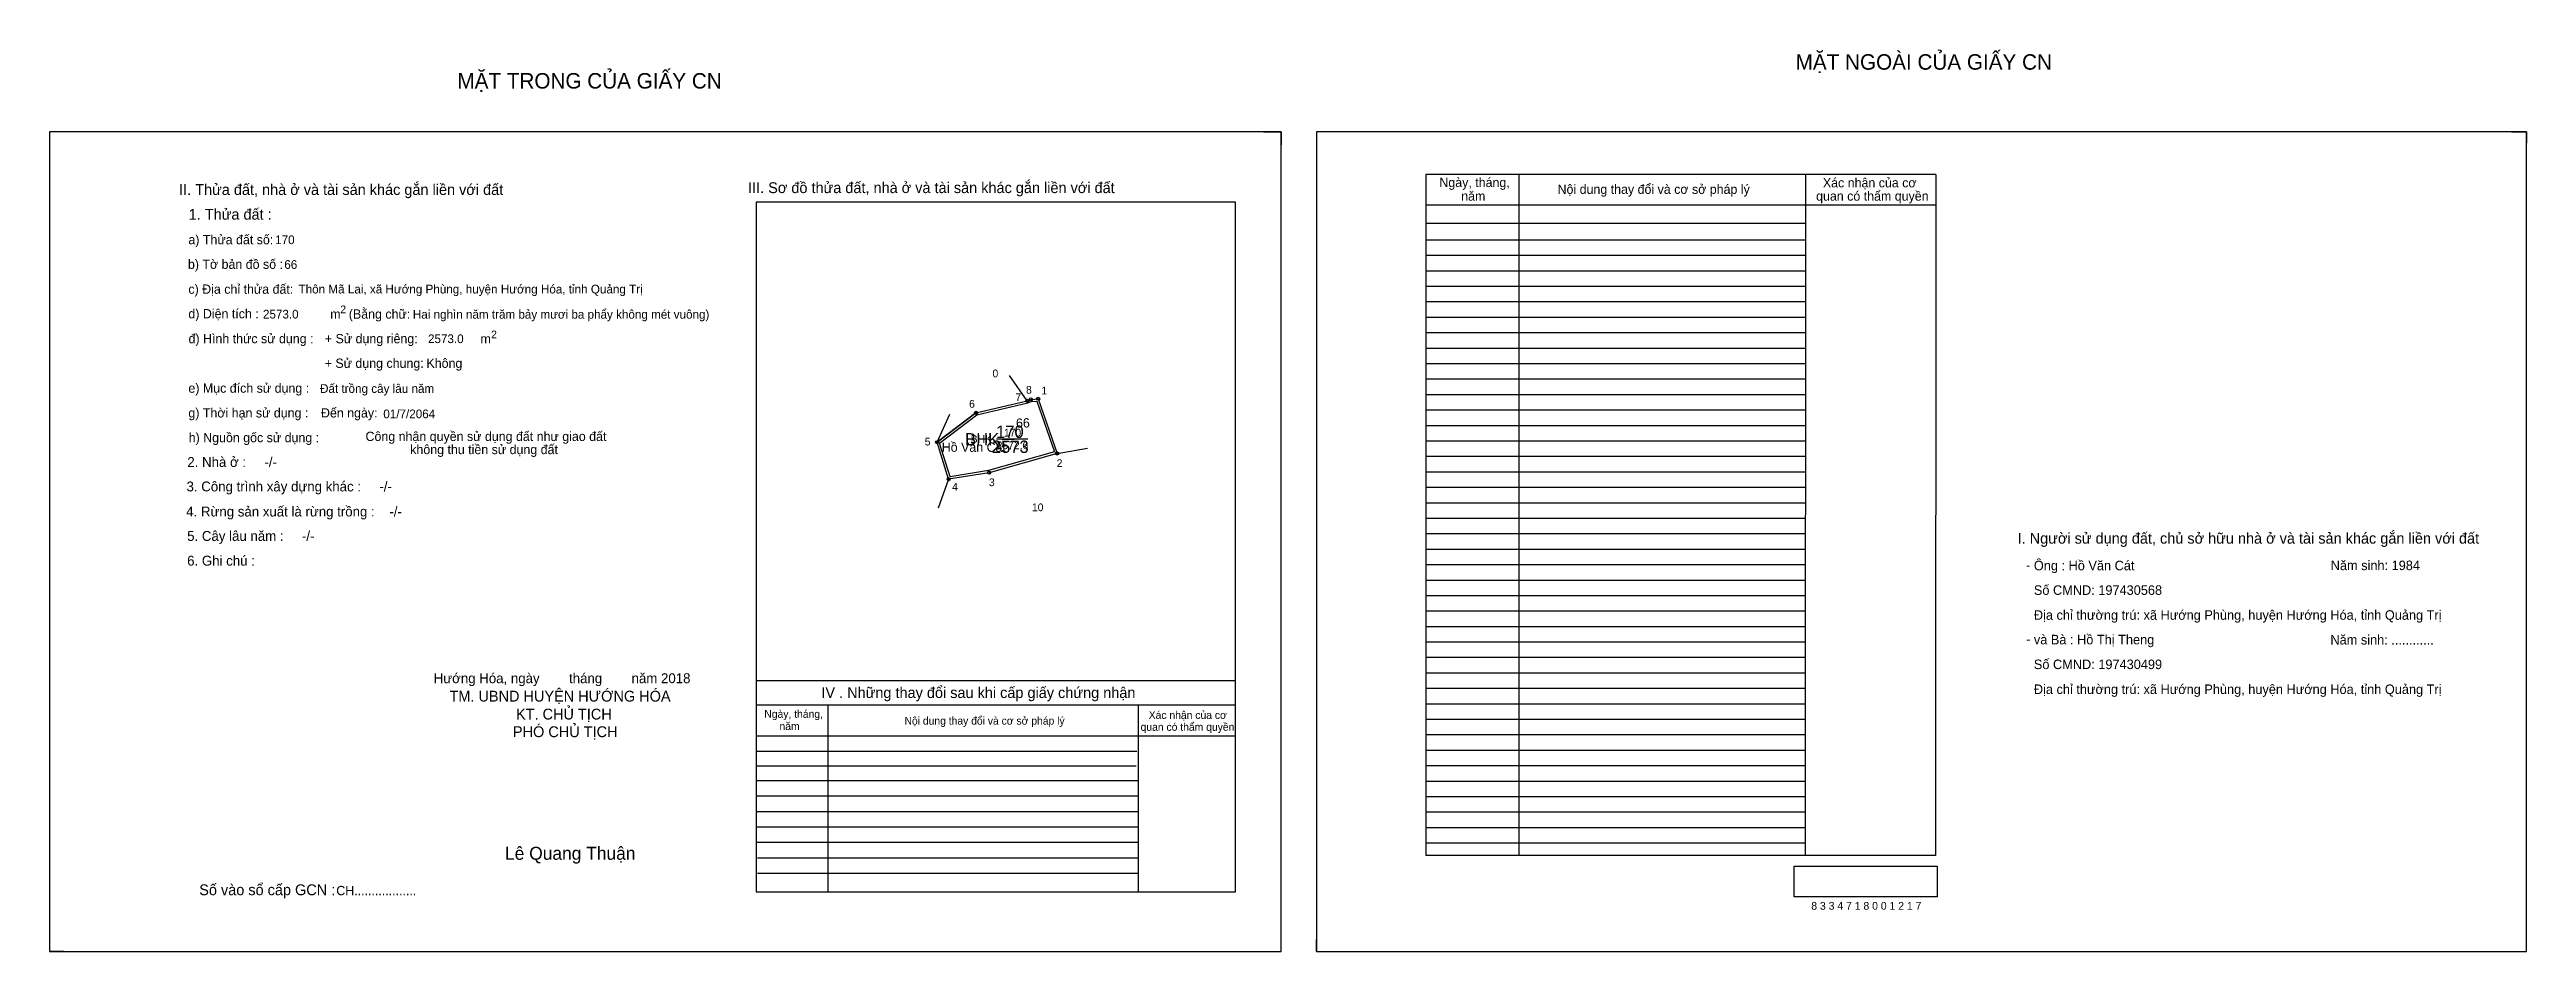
# Model space of a CAD drawing. Extents: x 532884 to 536391, y 1846688 to 1847272.
# Drawn here: x 534790 to 536391, y 1846688 to 1847272 of the extents above.
import ezdxf

# ---------------------------------------------------------------- set-up
doc = ezdxf.new("R2010")
doc.units = 0
for name, color, linetype in [('Default', 7, 'Continuous'), ('Level 10', 7, 'Continuous'), ('Level 11', 7, 'Continuous'), ('Level 13', 7, 'Continuous'), ('Level 2', 7, 'Continuous'), ('Level 27', 7, 'Continuous'), ('Level 3', 7, 'Continuous'), ('Level 36', 7, 'Continuous'), ('Level 4', 7, 'Continuous'), ('Level 5', 7, 'Continuous'), ('Level 55', 7, 'Continuous'), ('Level 6', 7, 'Continuous'), ('Level 7', 7, 'Continuous'), ('Level 8', 7, 'Continuous'), ('Level 9', 7, 'Continuous')]:
    doc.layers.add(name, color=color, linetype=linetype)

msp = doc.modelspace()

# ---------------------------------------------------------------- linework, layer by layer
at = {"layer": 'Level 10'}
for p, q in [((535574.8, 1847218.3), (535586.2, 1847218.3)), ((535586.2, 1847218.3), (535586.2, 1847209.9)), ((536381.6, 1847218.3), (536391.2, 1847218.3)), ((536391.2, 1847218.3), (536391.2, 1847210.9)), ((535388.9, 1847036.6), (535363.8, 1847017.6)), ((535424.4, 1847045.3), (535429.1, 1847045.7)), ((534790, 1846696.1), (534790, 1846688.3)), ((535609, 1846688.3), (535609, 1846696.1)), ((534799.2, 1846688.3), (534790, 1846688.3)), ((535609, 1846688.3), (535616, 1846688.3))]:
    msp.add_line(p, q, dxfattribs=at)
for points in [[(534790, 1846688.3), (535586.2, 1846688.3), (535586.2, 1847218.3), (534790, 1847218.3)], [(535609, 1846688.3), (536391.2, 1846688.3), (536391.2, 1847218.3), (535609, 1847218.3)], [(535429.1, 1847045.7), (535441.4, 1847010.3), (535397.4, 1846997.9), (535371.2, 1846993.7), (535363.8, 1847017.6), (535388.9, 1847036.6), (535422.1, 1847044.4), (535424.4, 1847045.3)], [(535428.2, 1847044.2), (535439.6, 1847011.3), (535397.1, 1846999.3), (535372.2, 1846995.3), (535365.4, 1847017.1), (535389.5, 1847035.3), (535422.5, 1847043.1), (535424.7, 1847043.9)]]:
    msp.add_lwpolyline(points, close=True, dxfattribs=at)
at = {"layer": 'Level 11'}
for centre in [(535388.9, 1847036.6), (535422.1, 1847044.4), (535424.4, 1847045.3), (535429.1, 1847045.7), (535429.1, 1847045.7), (535363.8, 1847017.6), (535441.4, 1847010.3), (535371.2, 1846993.7), (535397.4, 1846997.9)]:
    msp.add_circle(centre, 1, dxfattribs=at)
at = {"layer": 'Level 27'}
for p, q in [((535422.1, 1847044.4), (535410.7, 1847060.8)), ((535363.8, 1847017.6), (535372.1, 1847035.8)), ((535441.4, 1847010.3), (535461.1, 1847013.7)), ((535371.2, 1846993.7), (535364.4, 1846974.9))]:
    msp.add_line(p, q, dxfattribs=at)
at = {"layer": 'Level 6'}
msp.add_lwpolyline([(535917.9, 1846743.4), (536010.3, 1846743.4), (536010.3, 1846723.6), (535917.9, 1846723.6)], close=True, dxfattribs=at)
at = {"layer": 'Level 7'}
for p, q in [((535925, 1847148.3), (535679.8, 1847148.3)), ((535925, 1847138.3), (535679.8, 1847138.3)), ((535925, 1847128.3), (535679.8, 1847128.3)), ((535925, 1847118.3), (535679.8, 1847118.3)), ((535925, 1847108.3), (535679.8, 1847108.3)), ((535925, 1847098.3), (535679.8, 1847098.3)), ((535925, 1847088.3), (535679.8, 1847088.3)), ((535925, 1847078.3), (535679.8, 1847078.3)), ((535925, 1847068.3), (535679.8, 1847068.3)), ((535925, 1847058.3), (535679.8, 1847058.3)), ((535925, 1847048.3), (535679.8, 1847048.3)), ((535925, 1847038.3), (535679.8, 1847038.3)), ((535405.8, 1847019.6), (535413.9, 1847019.6)), ((535925, 1847028.3), (535679.8, 1847028.3)), ((535925, 1847018.3), (535679.8, 1847018.3)), ((535925, 1847008.3), (535679.8, 1847008.3)), ((535925, 1846998.3), (535679.8, 1846998.3)), ((535925, 1846988.3), (535679.8, 1846988.3)), ((535925, 1846978.3), (535679.8, 1846978.3)), ((535925, 1846968.3), (535679.8, 1846968.3)), ((535925, 1846958.3), (535679.8, 1846958.3)), ((535925, 1846948.3), (535679.8, 1846948.3)), ((535925, 1846938.3), (535679.8, 1846938.3)), ((535925, 1846928.3), (535679.8, 1846928.3)), ((535925, 1846918.3), (535679.8, 1846918.3)), ((535925, 1846908.3), (535679.8, 1846908.3)), ((535925, 1846898.3), (535679.8, 1846898.3)), ((535925, 1846888.3), (535679.8, 1846888.3)), ((535925, 1846878.3), (535679.8, 1846878.3)), ((535925, 1846868.3), (535679.8, 1846868.3)), ((535925, 1846858.3), (535679.8, 1846858.3)), ((535925, 1846848.3), (535679.8, 1846848.3)), ((535925, 1846838.3), (535679.8, 1846838.3)), ((535925, 1846828.3), (535679.8, 1846828.3)), ((535493, 1846817.6), (535246.8, 1846817.6)), ((535492.5, 1846808.1), (535246.8, 1846808.1)), ((535925, 1846818.3), (535679.8, 1846818.3)), ((535925, 1846808.3), (535679.8, 1846808.3)), ((535493.8, 1846798.7), (535246.8, 1846798.7)), ((535925, 1846798.3), (535679.8, 1846798.3)), ((535493.8, 1846788.7), (535246.8, 1846788.7)), ((535493.8, 1846778.7), (535246.8, 1846778.7)), ((535925, 1846788.3), (535679.8, 1846788.3)), ((535925, 1846778.3), (535679.8, 1846778.3)), ((535493.8, 1846768.7), (535246.8, 1846768.7)), ((535925, 1846768.3), (535679.8, 1846768.3)), ((535493.8, 1846758.7), (535246.8, 1846758.7)), ((535493.8, 1846748.7), (535247.6, 1846748.7)), ((535925, 1846758.3), (535679.8, 1846758.3)), ((535493.8, 1846738.7), (535247.6, 1846738.7))]:
    msp.add_line(p, q, dxfattribs=at)
at = {"layer": 'Level 8'}
for p, q in [((536009.4, 1847190.8), (535679.8, 1847190.8)), ((535679.8, 1847190.8), (535679.8, 1846750.3)), ((535739.8, 1847190.8), (535739.8, 1846750.3)), ((535925.2, 1847190.6), (535925, 1846750.3)), ((536009.4, 1847190.8), (536009.2, 1846750.3)), ((535556.8, 1847172.9), (535246.8, 1847172.9)), ((535246.8, 1847172.9), (535246.8, 1846726.9)), ((535556.8, 1846726.9), (535556.8, 1847172.9)), ((536009.4, 1847170.8), (535679.8, 1847170.8)), ((535925, 1847159), (535679.8, 1847159)), ((535556.8, 1846863.3), (535246.8, 1846863.3)), ((535556.8, 1846847.6), (535246.8, 1846847.6)), ((535293.1, 1846847.6), (535293.1, 1846726.9)), ((535493.8, 1846847.6), (535493.8, 1846726.9)), ((535556.8, 1846827.6), (535246.8, 1846827.6)), ((536009.2, 1846750.3), (535679.8, 1846750.3)), ((535246.8, 1846726.9), (535556.8, 1846726.9))]:
    msp.add_line(p, q, dxfattribs=at)
at = {"layer": 'Level 9'}
msp.add_line((535402.3, 1847019.7), (535422.4, 1847019.7), dxfattribs=at)

# ---------------------------------------------------------------- texts
at = {"layer": 'Default'}
for s, p in [('e) Mục đích sử dụng :', (534879.8, 1847049.6)), ('g) Thời hạn sử dụng :', (534879.8, 1847033.6)), ('Đến ngày:', (534965.5, 1847033.6)), ('h) Nguồn gốc sử dụng :', (534880, 1847017.6)), ('Công nhận quyền sử dụng đất như giao đất', (534994.3, 1847018.4)), ('không thu tiền sử dụng đất', (535023.2, 1847009.9))]:
    msp.add_text(s, height=6, dxfattribs=at).set_placement(p)
at = {"layer": 'Level 13'}
for s, p in [('BHK', (535385.5, 1847017.2)), ('2572.6', (535402.3, 1847013.1)), ('170', (535407, 1847021.3))]:
    msp.add_text(s, height=5, dxfattribs=at).set_placement(p)
at = {"layer": 'Level 2'}
msp.add_text('Hồ Văn Cát', height=6, dxfattribs=at).set_placement((535366.8, 1847011.4))
at = {"layer": 'Level 3'}
msp.add_text('BHK ', height=8, dxfattribs=at).set_placement((535381.9, 1847015.5))
at = {"layer": 'Level 36'}
for s, p in [('0', (535399.6, 1847059.6)), ('10', (535425.1, 1846973))]:
    msp.add_text(s, height=5, dxfattribs=at).set_placement(p)
at = {"layer": 'Level 4'}
msp.add_text('170', height=8, dxfattribs=at).set_placement((535401.9, 1847020.4))
at = {"layer": 'Level 5'}
msp.add_text('2573', height=8, dxfattribs=at).set_placement((535399.2, 1847010.7))
at = {"layer": 'Level 55'}
for s, height, p in [('6', 0.8, (535388.6, 1847036.6)), ('0', 0.22, (535388.8, 1847036.4)), ('0', 0.22, (535388.8, 1847036.4)), ('7', 0.8, (535421.8, 1847044.4)), ('0', 0.22, (535422, 1847044.2)), ('0', 0.22, (535422, 1847044.2)), ('8', 0.8, (535424.1, 1847045.3)), ('1', 0.8, (535428.9, 1847045.7)), ('5', 0.8, (535363.5, 1847017.6)), ('0', 0.22, (535363.7, 1847017.4)), ('0', 0.22, (535363.7, 1847017.4)), ('2', 0.8, (535441.1, 1847010.3)), ('10', 0.22, (535441.2, 1847010.1)), ('10', 0.22, (535441.2, 1847010.1)), ('4', 0.8, (535370.9, 1846993.7)), ('10', 0.22, (535371, 1846993.5)), ('10', 0.22, (535371, 1846993.5)), ('3', 0.8, (535397.2, 1846997.9)), ('10', 0.22, (535397.3, 1846997.7)), ('10', 0.22, (535397.3, 1846997.7))]:
    msp.add_text(s, height=height, dxfattribs=at).set_placement(p)
at = {"layer": 'Level 6'}
for s, height, p in [('170', 5.63, (534935.9, 1847145.7)), ('66', 5.63, (534941.8, 1847129.7)), ('Thôn Mã Lai, xã Hướng Phùng, huyện Hướng Hóa, tỉnh Quảng Trị', 5.64, (534951, 1847113.8)), ('2573.0', 5.63, (534928, 1847097.6)), ('Hai nghìn năm trăm bảy mươi ba phẩy không mét vuông)', 5.632, (535024.9, 1847097.5)), ('2573.0', 5.63, (535034.7, 1847081.7)), ('Đất trồng cây lâu năm', 5.64, (534964.9, 1847049.5)), ('01/7/2064', 5.64, (535005.8, 1847033.1)), ('Ông : Hồ Văn Cát', 6.16, (536072.8, 1846934.8)), ('Năm sinh: 1984', 6.16, (536264.7, 1846934.9)), ('Số CMND: 197430568', 6.16, (536072.8, 1846918.9)), ('Địa chỉ thường trú: xã Hướng Phùng, huyện Hướng Hóa, tỉnh Quảng Trị', 6.16, (536072.8, 1846902.8)), ('và Bà : Hồ Thị Theng', 6.16, (536072.8, 1846886.9)), ('Năm sinh: ............', 6.16, (536264.5, 1846886.8)), ('Số CMND: 197430499', 6.16, (536072.8, 1846870.9)), ('Địa chỉ thường trú: xã Hướng Phùng, huyện Hướng Hóa, tỉnh Quảng Trị', 6.16, (536072.8, 1846854.8)), ('8 3 3 4 7 1 8 0 0 1 2 1 7', 5.04, (535928.9, 1846715.3))]:
    msp.add_text(s, height=height, dxfattribs=at).set_placement(p)
at = {"layer": 'Level 7'}
for s, height, p in [('MẶT TRONG CỦA GIẤY CN', 10, (535053.7, 1847246.3)), ('MẶT NGOÀI CỦA GIẤY CN', 10, (535918.8, 1847258.5)), ('II. Thửa đất, nhà ở và tài sản khác gắn liền với đất', 7, (534873.8, 1847177.5)), ('III. Sơ đồ thửa đất, nhà ở và tài sản khác gắn liền với đất', 7, (535241.6, 1847178.7)), ('Ngày, tháng,', 6, (535688.5, 1847182.6)), ('năm', 6, (535702.6, 1847173.8)), ('Nội dung thay đổi và cơ sở pháp lý', 6, (535764.9, 1847178.2)), (' quan có thẩm quyền', 6, (535929.8, 1847173.8)), ('Xác nhận của cơ', 6, (535936.4, 1847182.4)), ('1. Thửa đất :', 7, (534880, 1847161.5)), ('a) Thửa đất số:', 6, (534879.8, 1847145.6)), ('b) Tờ bản đồ số :', 6, (534879.5, 1847129.7)), ('c) Địa chỉ thửa đất:', 6, (534879.8, 1847113.6)), ('d) Diện tích :', 6, (534879.8, 1847097.7)), ('m', 6, (534971.5, 1847097.5)), ('2', 5, (534978, 1847101)), ('(Bằng chữ:', 6, (534983.5, 1847097.5)), ('đ) Hình thức sử dụng :', 6, (534879.9, 1847081.6)), ('+ Sử dụng riêng:', 6, (534968, 1847081.6)), ('m', 6, (535068.6, 1847081.5)), ('2', 5, (535075.5, 1847084.8)), ('+ Sử dụng chung:', 6, (534967.9, 1847065.7)), ('Không', 6, (535033.7, 1847065.7)), ('2. Nhà ở :     -/-', 6.4, (534879.1, 1847001.6)), ('3. Công trình xây dựng khác :     -/-', 6.4, (534878.6, 1846985.8)), ('4. Rừng sản xuất là rừng trồng :    -/-', 6.4, (534878.4, 1846969.6)), ('5. Cây lâu năm :     -/-', 6.4, (534879, 1846953.8)), ('I. Người sử dụng đất, chủ sở hữu nhà ở và tài sản khác gắn liền với đất', 7, (536062.3, 1846952)), ('6. Ghi chú :', 6.4, (534879, 1846937.8)), ('-', 6.4, (536067.7, 1846935)), ('-', 6.4, (536067.8, 1846887.1)), ('Hướng Hóa, ngày        tháng        năm 2018', 6.4, (535038.4, 1846861.8)), ('TM. UBND HUYỆN HƯỚNG HÓA', 7, (535048.6, 1846849.9)), ('IV . Những thay đổi sau khi cấp giấy chứng nhận', 7, (535289, 1846852.2)), ('KT. CHỦ TỊCH', 7, (535091.6, 1846838.3)), ('Ngày, tháng,', 5, (535252.1, 1846839.4)), ('Nội dung thay đổi và cơ sở pháp lý', 5, (535342.7, 1846835)), ('Xác nhận của cơ', 5, (535500.6, 1846838.7)), ('PHÓ CHỦ TỊCH', 7, (535089.6, 1846826.9)), ('năm', 5, (535261.9, 1846831.5)), (' quan có thẩm quyền', 5, (535493.5, 1846831)), ('Lê Quang Thuận', 8.4, (535084.5, 1846747.6)), ('Số vào sổ cấp GCN :', 7, (534886.8, 1846724.7)), ('CH..................', 6, (534975.4, 1846724.7))]:
    msp.add_text(s, height=height, dxfattribs=at).set_placement(p)
msp.add_text('66', height=6, rotation=2, dxfattribs=at).set_placement((535414.9, 1847026.9))
at = {"layer": 'Level 9'}
for s, p in [('7', (535414.4, 1847044.2)), ('8', (535421.3, 1847049)), ('1', (535431.2, 1847048.5)), ('6', (535384.5, 1847039.9)), ('5', (535355.8, 1847015.5)), ('2', (535441.1, 1847001.6)), ('4', (535373.5, 1846986.3)), ('3', (535397.3, 1846989.2))]:
    msp.add_text(s, height=5, dxfattribs=at).set_placement(p)

doc.saveas('drawing.dxf')
